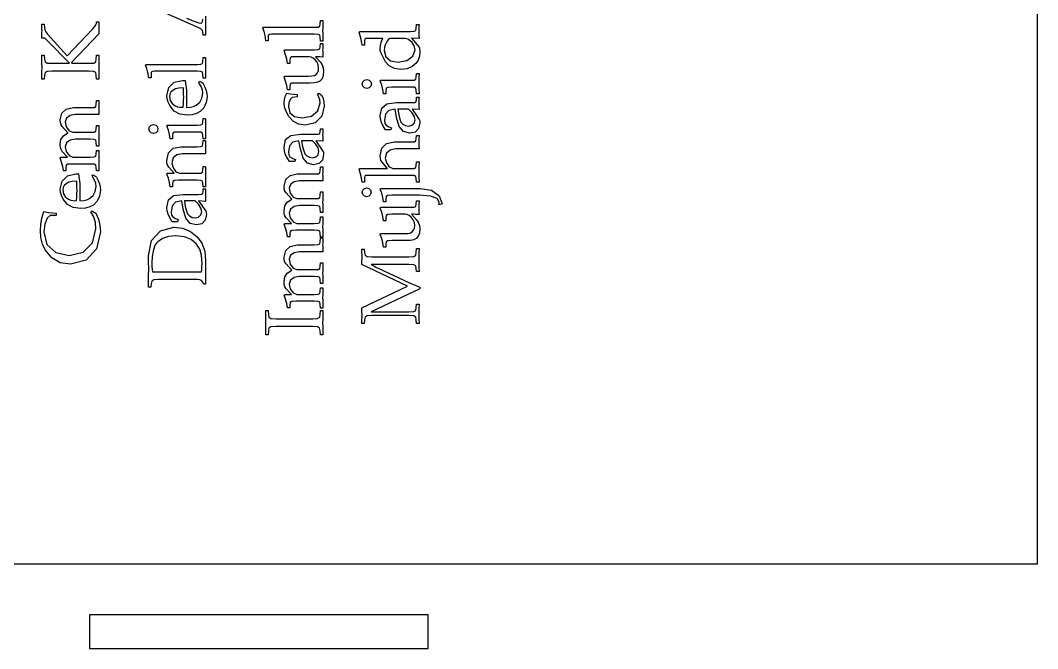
# Model space of a CAD drawing. Header units: metres. Extents: x -185 to 1201, y -340 to 309.
# Drawn here: x 915.8 to 1036, y -10 to 64.2 of the extents above; entities that cross this region are included whole.
import ezdxf

# ---------------------------------------------------------------- set-up
doc = ezdxf.new("R2010")
doc.units = ezdxf.units.M

msp = doc.modelspace()

# ---------------------------------------------------------------- linework, layer by layer
for p, q in [((1036, 0), (1036, 132)), ((936.934, 63.3515), (932.997, 65.0821)), ((918.391, 63.417), (918.374, 63.7699)), ((918.374, 63.7699), (918.666, 63.7699)), ((918.666, 63.7699), (918.686, 63.3616)), ((924.775, 63.6741), (924.82, 63.8282)), ((924.82, 63.8282), (924.84, 64.0324)), ((924.84, 64.0324), (925.131, 64.0324)), ((925.115, 63.7346), (925.105, 63.5426)), ((925.131, 64.0324), (925.115, 63.7346)), ((935.476, 64.489), (936.127, 64.2168)), ((936.127, 64.2168), (936.584, 64.0378)), ((936.584, 64.0378), (936.94, 63.9194)), ((936.94, 63.9194), (937.158, 63.8765)), ((937.158, 63.8765), (937.286, 63.9219)), ((937.286, 63.9219), (937.367, 64.071)), ((937.367, 64.071), (937.41, 64.3432)), ((937.705, 63.7473), (937.702, 63.5265)), ((937.715, 64.1192), (937.705, 63.7473)), ((937.731, 64.7029), (937.715, 64.1192)), ((951.203, 63.516), (951.26, 63.7584)), ((951.26, 63.7584), (951.289, 64.2056)), ((951.289, 64.2056), (951.58, 64.2056)), ((951.58, 64.2056), (951.564, 63.6442)), ((962.61, 63.2637), (962.64, 63.7109)), ((962.64, 63.7109), (962.931, 63.7109)), ((962.931, 63.7109), (962.924, 63.51)), ((918.374, 62.1268), (918.391, 62.5305)), ((918.4, 63.1765), (918.391, 63.417)), ((918.391, 62.5305), (918.4, 62.8023)), ((918.404, 62.9921), (918.4, 63.1765)), ((918.4, 62.8023), (918.404, 62.9921)), ((918.686, 63.3616), (918.732, 63.1109)), ((918.732, 63.1109), (918.853, 62.8603)), ((918.853, 62.8603), (919.055, 62.6032)), ((919.055, 62.6032), (921.388, 60.0171)), ((921.388, 60.0171), (924.422, 63.2254)), ((925.131, 62.6226), (921.874, 59.2393)), ((924.422, 63.2254), (924.648, 63.4832)), ((924.648, 63.4832), (924.775, 63.6741)), ((925.105, 63.5426), (925.102, 63.4004)), ((925.102, 63.4004), (925.105, 63.2636)), ((925.105, 63.2636), (925.115, 63.0317)), ((925.115, 63.0317), (925.131, 62.6226)), ((937.179, 63.2111), (936.934, 63.3515)), ((937.341, 63.0318), (937.179, 63.2111)), ((937.41, 62.8265), (937.341, 63.0318)), ((937.44, 62.4668), (937.41, 62.8265)), ((937.702, 63.5265), (937.705, 63.3166)), ((937.705, 63.3166), (937.715, 62.9943)), ((937.715, 62.9943), (937.731, 62.4668)), ((944.493, 63.3111), (944.571, 63.3986)), ((944.634, 62.8985), (944.493, 63.3111)), ((944.571, 63.3986), (950.56, 63.3986)), ((944.744, 62.434), (944.634, 62.8985)), ((945.29, 62.5578), (945.163, 62.4797)), ((945.523, 62.5819), (945.29, 62.5578)), ((950.56, 62.5819), (945.523, 62.5819)), ((950.56, 63.3986), (951.018, 63.4206)), ((951.015, 62.56), (950.56, 62.5819)), ((951.206, 62.4646), (951.015, 62.56)), ((951.018, 63.4206), (951.203, 63.516)), ((951.554, 63.2665), (951.551, 62.9903)), ((951.551, 62.9903), (951.554, 62.7141)), ((951.564, 63.6442), (951.554, 63.2665)), ((951.554, 62.7141), (951.564, 62.3364)), ((955.844, 62.8165), (955.922, 62.904)), ((955.985, 62.4038), (955.844, 62.8165)), ((955.922, 62.904), (961.91, 62.904)), ((961.91, 62.904), (962.369, 62.9259)), ((962.369, 62.9259), (962.554, 63.0214)), ((962.554, 63.0214), (962.61, 63.2637)), ((962.903, 62.9259), (962.902, 62.8262)), ((962.902, 62.8262), (962.905, 62.6688)), ((962.905, 63.0667), (962.903, 62.9259)), ((962.912, 63.2442), (962.905, 63.0667)), ((962.905, 62.6688), (962.915, 62.4358)), ((962.919, 63.3479), (962.912, 63.2442)), ((962.924, 63.51), (962.919, 63.3479)), ((918.637, 62.1268), (918.374, 62.1268)), ((918.724, 62.0926), (918.637, 62.1268)), ((918.864, 61.9893), (918.724, 62.0926)), ((919.016, 61.8449), (918.864, 61.9893)), ((921.651, 59.1421), (919.016, 61.8449)), ((937.731, 62.4668), (937.44, 62.4668)), ((944.853, 61.7944), (944.744, 62.434)), ((945.125, 61.7944), (944.853, 61.7944)), ((945.163, 62.4797), (945.125, 62.3389)), ((945.125, 62.3389), (945.125, 61.7944)), ((951.26, 62.2223), (951.206, 62.4646)), ((951.289, 61.7751), (951.26, 62.2223)), ((951.26, 61.0958), (951.289, 61.4944)), ((951.58, 61.7751), (951.289, 61.7751)), ((951.289, 61.4944), (951.58, 61.4944)), ((951.564, 62.3364), (951.58, 61.7751)), ((951.58, 61.4944), (951.564, 61.1015)), ((956.095, 61.9393), (955.985, 62.4038)), ((956.204, 61.2998), (956.095, 61.9393)), ((956.476, 61.2998), (956.204, 61.2998)), ((956.514, 61.985), (956.476, 61.8442)), ((956.476, 61.8442), (956.476, 61.2998)), ((956.641, 62.0632), (956.514, 61.985)), ((956.874, 62.0873), (956.641, 62.0632)), ((958.654, 62.0873), (956.874, 62.0873)), ((958.369, 61.2605), (958.465, 61.621)), ((958.465, 61.621), (958.654, 62.0873)), ((958.962, 61.4125), (958.841, 61.0412)), ((959.159, 61.7665), (958.962, 61.4125)), ((959.291, 61.9361), (959.159, 61.7665)), ((959.407, 62.0473), (959.291, 61.9361)), ((959.499, 62.0873), (959.407, 62.0473)), ((960.754, 62.0873), (959.499, 62.0873)), ((961.232, 62.0775), (960.754, 62.0873)), ((961.5, 62.0354), (961.232, 62.0775)), ((961.706, 61.9415), (961.5, 62.0354)), ((962.106, 61.6095), (961.706, 61.9415)), ((962.931, 62.0775), (962.037, 62.1262)), ((962.037, 62.1262), (962.941, 61.047)), ((962.37, 61.191), (962.106, 61.6095)), ((962.915, 62.4358), (962.931, 62.0775)), ((918.391, 59.585), (918.374, 60.1046)), ((918.374, 60.1046), (918.666, 60.1046)), ((918.666, 60.1046), (918.695, 59.6379)), ((924.81, 59.6379), (924.84, 60.1046)), ((924.84, 60.1046), (925.131, 60.1046)), ((925.131, 60.1046), (925.115, 59.5915)), ((946.992, 60.6485), (947.03, 60.736)), ((947.173, 60.156), (946.992, 60.6485)), ((947.03, 60.736), (950.56, 60.736)), ((947.306, 59.6439), (947.173, 60.156)), ((950.56, 60.736), (951.015, 60.7537)), ((951.015, 60.7537), (951.206, 60.8513)), ((951.206, 60.8513), (951.26, 61.0958)), ((951.554, 60.8534), (951.551, 60.6875)), ((951.551, 60.6875), (951.554, 60.5193)), ((951.564, 61.1015), (951.554, 60.8534)), ((951.554, 60.5193), (951.564, 60.2755)), ((951.564, 60.2755), (951.58, 59.8805)), ((958.342, 60.9303), (958.369, 61.2605)), ((958.362, 60.6761), (958.342, 60.9303)), ((958.423, 60.4327), (958.362, 60.6761)), ((958.527, 60.1915), (958.423, 60.4327)), ((958.974, 59.3359), (958.527, 60.1915)), ((958.841, 61.0412), (958.799, 60.6678)), ((958.799, 60.6678), (959, 59.916)), ((962.207, 59.975), (962.465, 60.7359)), ((962.465, 60.7359), (962.37, 61.191)), ((962.941, 61.047), (962.979, 60.9498)), ((963.019, 60.5803), (962.976, 60.0046)), ((962.979, 60.9498), (963.007, 60.7813)), ((963.007, 60.7813), (963.019, 60.5803)), ((918.4, 59.1367), (918.391, 59.585)), ((918.404, 58.6754), (918.4, 59.1367)), ((918.695, 59.6379), (918.758, 59.3128)), ((918.758, 59.3128), (919.002, 59.1756)), ((919.002, 59.1756), (919.57, 59.1421)), ((919.57, 59.1421), (921.651, 59.1421)), ((921.874, 59.2393), (921.942, 59.1421)), ((921.942, 59.1421), (923.935, 59.1421)), ((923.935, 59.1421), (924.508, 59.1756)), ((924.508, 59.1756), (924.75, 59.3128)), ((924.75, 59.3128), (924.81, 59.6379)), ((925.105, 59.1432), (925.102, 58.6754)), ((925.115, 59.5915), (925.105, 59.1432)), ((930.644, 58.9248), (930.722, 59.0123)), ((930.785, 58.5121), (930.644, 58.9248)), ((930.722, 59.0123), (936.71, 59.0123)), ((936.71, 59.0123), (937.169, 59.0343)), ((937.169, 59.0343), (937.354, 59.1297)), ((937.354, 59.1297), (937.41, 59.372)), ((937.41, 59.372), (937.44, 59.8192)), ((937.44, 59.8192), (937.731, 59.8192)), ((937.705, 58.8802), (937.702, 58.604)), ((937.715, 59.2579), (937.705, 58.8802)), ((937.731, 59.8192), (937.715, 59.2579)), ((947.39, 59.1319), (947.306, 59.6439)), ((947.662, 59.1319), (947.39, 59.1319)), ((947.704, 59.7775), (947.662, 59.4916)), ((947.662, 59.4916), (947.662, 59.1319)), ((947.896, 59.8927), (947.704, 59.7775)), ((948.372, 59.9193), (947.896, 59.8927)), ((949.957, 59.9193), (948.372, 59.9193)), ((950.186, 59.8758), (949.957, 59.9193)), ((950.431, 59.7523), (950.186, 59.8758)), ((950.667, 59.5597), (950.431, 59.7523)), ((950.893, 59.2734), (950.667, 59.5597)), ((950.952, 59.9158), (950.686, 59.9193)), ((950.686, 59.9193), (951.289, 59.268)), ((951.029, 58.9547), (950.893, 59.2734)), ((951.223, 59.9035), (950.952, 59.9158)), ((951.075, 58.5972), (951.029, 58.9547)), ((951.58, 59.8805), (951.223, 59.9035)), ((951.289, 59.268), (951.495, 58.9641)), ((951.495, 58.9641), (951.624, 58.5997)), ((959.394, 58.8484), (958.974, 59.3359)), ((959, 59.916), (959.571, 59.4363)), ((959.571, 59.4363), (960.472, 59.2678)), ((960.472, 59.2678), (961.507, 59.4583)), ((961.507, 59.4583), (962.207, 59.975)), ((962.61, 59.1512), (962.142, 58.7547)), ((962.842, 59.5325), (962.61, 59.1512)), ((962.976, 60.0046), (962.842, 59.5325)), ((918.374, 57.256), (918.391, 57.7752)), ((918.391, 57.7752), (918.4, 58.221)), ((918.4, 58.221), (918.404, 58.6754)), ((918.695, 57.7226), (918.666, 57.256)), ((918.76, 58.0478), (918.695, 57.7226)), ((919, 58.185), (918.76, 58.0478)), ((919.57, 58.2185), (919, 58.185)), ((923.935, 58.2185), (919.57, 58.2185)), ((924.504, 58.185), (923.935, 58.2185)), ((924.748, 58.0478), (924.504, 58.185)), ((924.81, 57.7226), (924.748, 58.0478)), ((924.84, 57.256), (924.81, 57.7226)), ((925.102, 58.6754), (925.105, 58.2102)), ((925.105, 58.2102), (925.115, 57.7666)), ((925.115, 57.7666), (925.131, 57.256)), ((930.895, 58.0476), (930.785, 58.5121)), ((931.004, 57.4081), (930.895, 58.0476)), ((931.314, 58.0934), (931.276, 57.9526)), ((931.276, 57.9526), (931.276, 57.4081)), ((931.441, 58.1715), (931.314, 58.0934)), ((931.674, 58.1956), (931.441, 58.1715)), ((936.71, 58.1956), (931.674, 58.1956)), ((937.166, 58.1737), (936.71, 58.1956)), ((937.356, 58.0783), (937.166, 58.1737)), ((937.41, 57.8359), (937.356, 58.0783)), ((937.44, 57.3887), (937.41, 57.8359)), ((937.702, 58.604), (937.705, 58.3278)), ((937.705, 58.3278), (937.715, 57.9501)), ((937.715, 57.9501), (937.731, 57.3887)), ((950.283, 57.6476), (950.58, 57.7157)), ((950.58, 57.7157), (950.783, 57.8291)), ((950.783, 57.8291), (950.941, 58.0217)), ((950.941, 58.0217), (951.04, 58.2814)), ((951.04, 58.2814), (951.075, 58.5972)), ((951.619, 57.6854), (951.473, 57.3084)), ((951.668, 58.1791), (951.619, 57.6854)), ((951.624, 58.5997), (951.668, 58.1791)), ((960.026, 58.5336), (959.394, 58.8484)), ((960.802, 58.422), (960.026, 58.5336)), ((961.53, 58.5073), (960.802, 58.422)), ((962.142, 58.7547), (961.53, 58.5073)), ((962.61, 57.5063), (962.64, 57.9536)), ((962.64, 57.9536), (962.931, 57.9536)), ((962.931, 57.9536), (962.915, 57.3922)), ((918.666, 57.256), (918.374, 57.256)), ((925.131, 57.256), (924.84, 57.256)), ((931.276, 57.4081), (931.004, 57.4081)), ((933.373, 56.2667), (934.014, 56.8979)), ((934.014, 56.8979), (934.99, 57.1251)), ((934.99, 57.1251), (935.1, 57.1223)), ((935.1, 57.1223), (935.207, 57.1151)), ((935.207, 57.1151), (935.33, 57.1057)), ((935.33, 57.1057), (935.408, 56.5328)), ((935.408, 56.5328), (935.452, 55.9772)), ((936.924, 56.8918), (937.022, 57.0182)), ((937.207, 56.3848), (936.924, 56.8918)), ((937.022, 57.0182), (937.352, 56.8238)), ((937.352, 56.8238), (937.43, 56.7316)), ((937.43, 56.7316), (937.534, 56.553)), ((937.731, 57.3887), (937.44, 57.3887)), ((937.534, 56.553), (937.644, 56.3182)), ((946.992, 57.5375), (947.03, 57.625)), ((947.173, 57.0448), (946.992, 57.5375)), ((947.03, 57.625), (949.898, 57.625)), ((947.306, 56.5328), (947.173, 57.0448)), ((947.39, 56.0208), (947.306, 56.5328)), ((947.704, 56.6664), (947.662, 56.3805)), ((947.896, 56.7816), (947.704, 56.6664)), ((948.372, 56.8083), (947.896, 56.7816)), ((950.005, 56.8083), (948.372, 56.8083)), ((949.898, 57.625), (950.283, 57.6476)), ((950.571, 56.8299), (950.005, 56.8083)), ((950.956, 56.9033), (950.571, 56.8299)), ((951.23, 57.0416), (950.956, 56.9033)), ((951.473, 57.3084), (951.23, 57.0416)), ((956.223, 56.6994), (956.304, 56.959)), ((956.299, 56.4286), (956.223, 56.6994)), ((956.304, 56.959), (956.505, 57.156)), ((956.505, 57.156), (956.767, 57.2341)), ((956.767, 57.2341), (957.031, 57.1556)), ((957.031, 57.1556), (957.226, 56.9561)), ((957.226, 56.9561), (957.302, 56.6897)), ((957.302, 56.6897), (957.226, 56.4258)), ((958.342, 57.0591), (958.381, 57.1466)), ((958.524, 56.5666), (958.342, 57.0591)), ((958.381, 57.1466), (961.91, 57.1466)), ((958.657, 56.0545), (958.524, 56.5666)), ((961.91, 57.1466), (962.369, 57.1686)), ((962.369, 57.1686), (962.554, 57.264)), ((962.554, 57.264), (962.61, 57.5063)), ((962.905, 57.0145), (962.902, 56.7383)), ((962.902, 56.7383), (962.905, 56.4621)), ((962.915, 57.3922), (962.905, 57.0145)), ((933.142, 55.3071), (933.373, 56.2667)), ((933.184, 54.9377), (933.142, 55.3071)), ((933.506, 55.4951), (933.463, 55.1904)), ((933.635, 55.7479), (933.506, 55.4951)), ((933.852, 55.9488), (933.635, 55.7479)), ((934.175, 56.118), (933.852, 55.9488)), ((934.563, 56.2138), (934.175, 56.118)), ((935.106, 56.2599), (934.563, 56.2138)), ((935.123, 55.8371), (935.106, 56.2599)), ((935.132, 55.503), (935.123, 55.8371)), ((935.135, 55.171), (935.132, 55.503)), ((935.452, 55.9772), (935.466, 55.346)), ((935.466, 55.346), (935.466, 53.9266)), ((937.345, 56.0053), (937.207, 56.3848)), ((937.291, 55.037), (937.381, 55.6279)), ((937.381, 55.6279), (937.345, 56.0053)), ((937.644, 56.3182), (937.787, 55.9333)), ((937.787, 55.9333), (937.87, 55.5656)), ((937.87, 55.5656), (937.897, 55.2001)), ((947.14, 55.2215), (947.332, 55.5981)), ((947.332, 55.5981), (947.698, 55.5239)), ((947.662, 56.0208), (947.39, 56.0208)), ((947.662, 56.3805), (947.662, 56.0208)), ((947.698, 55.5239), (948.097, 55.4778)), ((948.097, 55.4778), (948.528, 55.462)), ((948.528, 55.462), (948.528, 55.1898)), ((950.958, 55.5009), (951.104, 55.5981)), ((951.118, 55.1498), (950.958, 55.5009)), ((951.104, 55.5981), (951.415, 55.3939)), ((951.415, 55.3939), (951.566, 55.1178)), ((956.497, 56.2313), (956.299, 56.4286)), ((956.767, 56.1549), (956.497, 56.2313)), ((957.031, 56.2309), (956.767, 56.1549)), ((957.226, 56.4258), (957.031, 56.2309)), ((958.741, 55.5424), (958.657, 56.0545)), ((959.013, 55.5424), (958.741, 55.5424)), ((959.055, 56.1881), (959.013, 55.9022)), ((959.013, 55.9022), (959.013, 55.5424)), ((959.247, 56.3033), (959.055, 56.1881)), ((959.723, 56.3299), (959.247, 56.3033)), ((961.91, 56.3299), (959.723, 56.3299)), ((962.366, 56.3102), (961.91, 56.3299)), ((962.556, 56.2104), (962.366, 56.3102)), ((962.61, 55.9703), (962.556, 56.2104)), ((962.64, 55.523), (962.61, 55.9703)), ((962.931, 55.523), (962.64, 55.523)), ((962.905, 56.4621), (962.915, 56.0844)), ((962.915, 56.0844), (962.931, 55.523)), ((924.754, 54.0343), (924.81, 54.2767)), ((924.81, 54.2767), (924.84, 54.7336)), ((924.84, 54.7336), (925.131, 54.7336)), ((925.115, 54.3041), (925.105, 54.0387)), ((925.131, 54.7336), (925.115, 54.3041)), ((933.305, 54.5423), (933.184, 54.9377)), ((933.502, 54.1404), (933.305, 54.5423)), ((933.463, 55.1904), (933.547, 54.7486)), ((934.022, 53.4962), (933.502, 54.1404)), ((933.547, 54.7486), (933.782, 54.3781)), ((933.782, 54.3781), (934.144, 54.1113)), ((934.144, 54.1113), (934.401, 54.0123)), ((935.077, 53.946), (935.114, 54.3954)), ((935.114, 54.3954), (935.131, 54.767)), ((935.131, 54.767), (935.135, 55.171)), ((936.31, 54.0504), (936.623, 54.1988)), ((936.623, 54.1988), (937.031, 54.5499)), ((937.031, 54.5499), (937.291, 55.037)), ((937.799, 54.4994), (937.521, 53.8981)), ((937.897, 55.2001), (937.799, 54.4994)), ((946.992, 54.4703), (947.028, 54.8534)), ((947.053, 53.9748), (946.992, 54.4703)), ((947.028, 54.8534), (947.14, 55.2215)), ((947.554, 54.4851), (947.497, 54.0523)), ((947.709, 54.8639), (947.554, 54.4851)), ((947.935, 55.1217), (947.709, 54.8639)), ((948.528, 55.1898), (947.935, 55.1217)), ((950.976, 53.5366), (951.24, 54.48)), ((951.21, 54.8181), (951.118, 55.1498)), ((951.24, 54.48), (951.21, 54.8181)), ((951.566, 55.1178), (951.692, 54.6104)), ((951.692, 54.6104), (951.746, 54.062)), ((958.529, 53.8628), (959.145, 54.3518)), ((959.145, 54.3518), (960.277, 54.4994)), ((960.277, 54.4994), (962.056, 54.4994)), ((962.056, 54.4994), (962.421, 54.5181)), ((962.421, 54.5181), (962.573, 54.5909)), ((962.573, 54.5909), (962.62, 54.7716)), ((962.62, 54.7716), (962.64, 55.1508)), ((962.64, 55.1508), (962.931, 55.1508)), ((962.903, 54.5477), (962.902, 54.4314)), ((962.902, 54.4314), (962.905, 54.2801)), ((962.908, 54.6942), (962.903, 54.5477)), ((962.905, 54.2801), (962.915, 54.0511)), ((962.922, 54.9466), (962.908, 54.6942)), ((962.931, 55.1508), (962.922, 54.9466)), ((920.542, 52.4586), (920.734, 53.2342)), ((920.734, 53.2342), (921.274, 53.7376)), ((921.274, 53.7376), (922.108, 53.9169)), ((921.722, 52.9875), (921.291, 52.6782)), ((922.37, 53.1003), (921.722, 52.9875)), ((922.108, 53.9169), (924.11, 53.9169)), ((925.131, 53.1003), (922.37, 53.1003)), ((924.11, 53.9169), (924.569, 53.9389)), ((924.569, 53.9389), (924.754, 54.0343)), ((925.105, 54.0387), (925.102, 53.8683)), ((925.102, 53.8683), (925.105, 53.6929)), ((925.105, 53.6929), (925.115, 53.4571)), ((925.115, 53.4571), (925.131, 53.1003)), ((934.693, 53.1351), (934.022, 53.4962)), ((934.401, 54.0123), (934.69, 53.9608)), ((934.69, 53.9608), (935.077, 53.946)), ((935.583, 53.0224), (934.693, 53.1351)), ((935.466, 53.9266), (935.947, 53.9647)), ((936.157, 53.0699), (935.583, 53.0224)), ((935.947, 53.9647), (936.31, 54.0504)), ((936.662, 53.2081), (936.157, 53.0699)), ((937.08, 53.4307), (936.662, 53.2081)), ((937.521, 53.8981), (937.08, 53.4307)), ((947.238, 53.4426), (947.053, 53.9748)), ((947.546, 52.8759), (947.238, 53.4426)), ((947.497, 54.0523), (947.687, 53.3105)), ((948.053, 52.3037), (947.546, 52.8759)), ((947.687, 53.3105), (948.237, 52.8496)), ((949.121, 52.6911), (950.241, 52.9151)), ((950.241, 52.9151), (950.976, 53.5366)), ((951.458, 52.9014), (950.673, 52.1211)), ((951.746, 54.062), (951.458, 52.9014)), ((958.342, 52.9633), (958.529, 53.8628)), ((958.378, 52.5503), (958.342, 52.9633)), ((958.984, 53.1419), (958.858, 52.3994)), ((959.386, 53.569), (958.984, 53.1419)), ((960.102, 53.7216), (959.386, 53.569)), ((960.277, 52.7591), (960.102, 53.7216)), ((961.697, 53.7216), (960.413, 53.7216)), ((960.413, 53.7216), (960.529, 53.0537)), ((960.529, 53.0537), (960.66, 52.5391)), ((962.073, 53.3504), (961.697, 53.7216)), ((962.354, 52.8841), (962.073, 53.3504)), ((962.931, 53.6731), (962.105, 53.7216)), ((962.105, 53.7216), (962.941, 52.5161)), ((962.465, 52.4481), (962.354, 52.8841)), ((962.915, 54.0511), (962.931, 53.6731)), ((920.569, 52.1353), (920.542, 52.4586)), ((920.649, 51.8681), (920.569, 52.1353)), ((920.786, 51.6614), (920.649, 51.8681)), ((921.291, 52.6782), (921.135, 52.2155)), ((921.135, 52.2155), (921.275, 51.6387)), ((924.81, 51.3503), (924.84, 51.7975)), ((924.84, 51.7975), (925.131, 51.7975)), ((925.131, 51.7975), (925.115, 51.2318)), ((931.104, 51.6469), (931.305, 51.8438)), ((931.305, 51.8438), (931.567, 51.922)), ((931.567, 51.922), (931.831, 51.8435)), ((931.831, 51.8435), (932.026, 51.644)), ((933.142, 51.747), (933.181, 51.8345)), ((933.324, 51.2544), (933.142, 51.747)), ((933.181, 51.8345), (936.71, 51.8345)), ((936.71, 51.8345), (937.169, 51.8565)), ((937.169, 51.8565), (937.354, 51.9519)), ((937.354, 51.9519), (937.41, 52.1942)), ((937.41, 52.1942), (937.44, 52.6414)), ((937.44, 52.6414), (937.731, 52.6414)), ((937.705, 51.7024), (937.702, 51.4262)), ((937.715, 52.0801), (937.705, 51.7024)), ((937.731, 52.6414), (937.715, 52.0801)), ((948.711, 51.9541), (948.053, 52.3037)), ((948.237, 52.8496), (949.121, 52.6911)), ((949.51, 51.8356), (948.711, 51.9541)), ((950.673, 52.1211), (949.51, 51.8356)), ((958.488, 52.1611), (958.378, 52.5503)), ((958.673, 51.7869), (958.488, 52.1611)), ((958.984, 51.2716), (958.673, 51.7869)), ((958.858, 52.3994), (958.892, 52.0519)), ((958.892, 52.0519), (959.044, 51.8362)), ((959.044, 51.8362), (959.383, 51.6508)), ((960.598, 51.685), (960.277, 52.7591)), ((961.103, 51.0754), (960.598, 51.685)), ((960.66, 52.5391), (960.802, 52.1952)), ((960.802, 52.1952), (961.034, 51.9464)), ((961.034, 51.9464), (961.339, 51.7797)), ((961.339, 51.7797), (961.687, 51.7189)), ((961.687, 51.7189), (962.079, 51.8193)), ((962.079, 51.8193), (962.358, 52.0818)), ((962.358, 52.0818), (962.465, 52.4481)), ((963.019, 52.1077), (962.878, 51.4444)), ((962.941, 52.5161), (962.983, 52.421)), ((962.983, 52.421), (963.009, 52.2806)), ((963.009, 52.2806), (963.019, 52.1077)), ((920.632, 50.1332), (920.923, 50.5775)), ((921.447, 50.9225), (920.786, 51.6614)), ((920.923, 50.5775), (921.447, 50.9225)), ((921.275, 51.6387), (921.618, 51.1785)), ((921.618, 51.1785), (922.049, 50.9905)), ((922.049, 50.9905), (924.11, 50.9905)), ((924.11, 50.9905), (924.569, 51.0125)), ((924.569, 51.0125), (924.754, 51.1079)), ((924.754, 51.1079), (924.81, 51.3503)), ((925.105, 50.8562), (925.102, 50.5822)), ((925.102, 50.5822), (925.105, 50.306)), ((925.115, 51.2318), (925.105, 50.8562)), ((931.023, 51.3873), (931.104, 51.6469)), ((931.099, 51.1165), (931.023, 51.3873)), ((931.297, 50.9191), (931.099, 51.1165)), ((931.567, 50.8428), (931.297, 50.9191)), ((931.831, 50.9188), (931.567, 50.8428)), ((932.026, 51.1136), (931.831, 50.9188)), ((932.026, 51.644), (932.102, 51.3775)), ((932.102, 51.3775), (932.026, 51.1136)), ((933.457, 50.7424), (933.324, 51.2544)), ((933.541, 50.2303), (933.457, 50.7424)), ((933.855, 50.876), (933.813, 50.59)), ((933.813, 50.59), (933.813, 50.2303)), ((934.047, 50.9912), (933.855, 50.876)), ((934.523, 51.0178), (934.047, 50.9912)), ((936.71, 51.0178), (934.523, 51.0178)), ((937.166, 50.998), (936.71, 51.0178)), ((937.356, 50.8983), (937.166, 50.998)), ((937.41, 50.6581), (937.356, 50.8983)), ((937.44, 50.2109), (937.41, 50.6581)), ((937.702, 51.4262), (937.705, 51.15)), ((937.705, 51.15), (937.715, 50.7723)), ((937.715, 50.7723), (937.731, 50.2109)), ((947.178, 50.1268), (947.794, 50.6157)), ((947.794, 50.6157), (948.926, 50.7634)), ((948.926, 50.7634), (950.705, 50.7634)), ((950.705, 50.7634), (951.07, 50.7821)), ((951.07, 50.7821), (951.222, 50.8548)), ((951.222, 50.8548), (951.269, 51.0356)), ((951.269, 51.0356), (951.289, 51.4148)), ((951.289, 51.4148), (951.58, 51.4148)), ((951.552, 50.8116), (951.551, 50.6953)), ((951.551, 50.6953), (951.554, 50.5441)), ((951.557, 50.9582), (951.552, 50.8116)), ((951.554, 50.5441), (951.564, 50.3151)), ((951.571, 51.2106), (951.557, 50.9582)), ((951.58, 51.4148), (951.571, 51.2106)), ((959.616, 51.2716), (958.984, 51.2716)), ((959.383, 51.6508), (959.684, 51.5244)), ((959.684, 51.5244), (959.616, 51.2716)), ((961.833, 50.8827), (961.103, 51.0754)), ((962.473, 51.0275), (961.833, 50.8827)), ((962.878, 51.4444), (962.473, 51.0275)), ((962.61, 50.2085), (962.64, 50.6071)), ((962.64, 50.6071), (962.931, 50.6071)), ((962.931, 50.6071), (962.915, 50.2142)), ((920.542, 49.5419), (920.632, 50.1332)), ((920.569, 49.2117), (920.542, 49.5419)), ((921.291, 49.7519), (921.135, 49.2892)), ((921.135, 49.2892), (921.275, 48.7123)), ((921.722, 50.0612), (921.291, 49.7519)), ((922.37, 50.1739), (921.722, 50.0612)), ((924.11, 50.1739), (922.37, 50.1739)), ((924.566, 50.1541), (924.11, 50.1739)), ((924.757, 50.0544), (924.566, 50.1541)), ((924.81, 49.8142), (924.757, 50.0544)), ((924.84, 49.367), (924.81, 49.8142)), ((925.131, 49.367), (924.84, 49.367)), ((925.105, 50.306), (925.115, 49.9283)), ((925.115, 49.9283), (925.131, 49.367)), ((933.813, 50.2303), (933.541, 50.2303)), ((933.89, 49.1048), (934.834, 49.2838)), ((934.834, 49.2838), (936.71, 49.2838)), ((936.71, 49.2838), (937.166, 49.3058)), ((937.166, 49.3058), (937.356, 49.4012)), ((937.356, 49.4012), (937.41, 49.6435)), ((937.41, 49.6435), (937.44, 50.0422)), ((937.731, 50.2109), (937.44, 50.2109)), ((937.44, 50.0422), (937.731, 50.0422)), ((937.705, 49.4012), (937.702, 49.2352)), ((937.715, 49.6493), (937.705, 49.4012)), ((937.731, 50.0422), (937.715, 49.6493)), ((946.992, 49.2273), (947.178, 50.1268)), ((947.633, 49.4059), (947.507, 48.6634)), ((948.035, 49.8329), (947.633, 49.4059)), ((948.751, 49.9856), (948.035, 49.8329)), ((948.926, 49.0231), (948.751, 49.9856)), ((950.346, 49.9856), (949.062, 49.9856)), ((949.062, 49.9856), (949.178, 49.3176)), ((949.178, 49.3176), (949.309, 48.8031)), ((950.722, 49.6143), (950.346, 49.9856)), ((951.003, 49.148), (950.722, 49.6143)), ((951.58, 49.937), (950.754, 49.9856)), ((950.754, 49.9856), (951.59, 48.7801)), ((951.564, 50.3151), (951.58, 49.937)), ((958.528, 49.13), (959.09, 49.6698)), ((959.09, 49.6698), (960.034, 49.8487)), ((960.034, 49.8487), (961.91, 49.8487)), ((961.91, 49.8487), (962.366, 49.8707)), ((962.366, 49.8707), (962.556, 49.9661)), ((962.556, 49.9661), (962.61, 50.2085)), ((962.905, 49.9661), (962.902, 49.8001)), ((962.902, 49.8001), (962.905, 49.6269)), ((962.915, 50.2142), (962.905, 49.9661)), ((962.905, 49.6269), (962.915, 49.3932)), ((962.915, 49.3932), (962.931, 49.032)), ((920.542, 47.9767), (920.581, 48.0642)), ((920.649, 48.942), (920.569, 49.2117)), ((920.581, 48.0642), (921.408, 48.0642)), ((920.786, 48.735), (920.649, 48.942)), ((921.408, 48.0642), (920.786, 48.735)), ((921.275, 48.7123), (921.618, 48.2521)), ((921.618, 48.2521), (922.049, 48.0642)), ((922.049, 48.0642), (924.11, 48.0642)), ((924.11, 48.0642), (924.566, 48.0818)), ((924.566, 48.0818), (924.757, 48.1794)), ((924.757, 48.1794), (924.81, 48.4239)), ((924.81, 48.4239), (924.84, 48.8322)), ((924.84, 48.8322), (925.131, 48.8322)), ((925.115, 48.3357), (925.105, 47.9774)), ((925.131, 48.8322), (925.115, 48.3357)), ((933.142, 47.6602), (933.328, 48.5651)), ((933.328, 48.5651), (933.89, 49.1048)), ((934.317, 48.3321), (933.889, 47.9572)), ((934.97, 48.4671), (934.317, 48.3321)), ((937.731, 48.4671), (934.97, 48.4671)), ((937.702, 49.2352), (937.705, 49.062)), ((937.705, 49.062), (937.715, 48.8283)), ((937.715, 48.8283), (937.731, 48.4671)), ((947.028, 48.8143), (946.992, 49.2273)), ((947.137, 48.425), (947.028, 48.8143)), ((947.322, 48.0509), (947.137, 48.425)), ((947.507, 48.6634), (947.541, 48.3159)), ((947.541, 48.3159), (947.693, 48.1002)), ((947.693, 48.1002), (948.032, 47.9148)), ((949.247, 47.949), (948.926, 49.0231)), ((949.309, 48.8031), (949.451, 48.4592)), ((949.451, 48.4592), (949.683, 48.2104)), ((949.683, 48.2104), (949.988, 48.0437)), ((950.336, 47.9828), (950.728, 48.0833)), ((950.728, 48.0833), (951.007, 48.3458)), ((951.114, 48.712), (951.003, 49.148)), ((951.007, 48.3458), (951.114, 48.712)), ((951.668, 48.3717), (951.527, 47.7084)), ((951.59, 48.7801), (951.632, 48.685)), ((951.632, 48.685), (951.659, 48.5445)), ((951.659, 48.5445), (951.668, 48.3717)), ((958.342, 48.2251), (958.528, 49.13)), ((958.364, 47.9115), (958.342, 48.2251)), ((959.089, 48.5222), (958.935, 47.9529)), ((959.517, 48.897), (959.089, 48.5222)), ((960.17, 49.032), (959.517, 48.897)), ((962.931, 49.032), (960.17, 49.032)), ((920.724, 47.4841), (920.542, 47.9767)), ((920.857, 46.972), (920.724, 47.4841)), ((920.941, 46.46), (920.857, 46.972)), ((921.255, 47.1056), (921.213, 46.8197)), ((921.447, 47.2208), (921.255, 47.1056)), ((921.923, 47.2475), (921.447, 47.2208)), ((924.11, 47.2475), (921.923, 47.2475)), ((924.566, 47.2255), (924.11, 47.2475)), ((924.757, 47.1301), (924.566, 47.2255)), ((924.81, 46.8878), (924.757, 47.1301)), ((924.84, 46.4405), (924.81, 46.8878)), ((925.105, 47.9774), (925.102, 47.6753)), ((925.102, 47.6753), (925.105, 47.3811)), ((925.105, 47.3811), (925.115, 47.0005)), ((925.115, 47.0005), (925.131, 46.4405)), ((933.164, 47.3466), (933.142, 47.6602)), ((933.24, 47.1021), (933.164, 47.3466)), ((933.385, 46.8921), (933.24, 47.1021)), ((934.027, 46.1533), (933.385, 46.8921)), ((933.889, 47.9572), (933.735, 47.388)), ((933.735, 47.388), (933.875, 46.8043)), ((937.41, 46.513), (937.44, 46.9505)), ((937.44, 46.9505), (937.731, 46.9505)), ((937.731, 46.9505), (937.715, 46.4305)), ((947.633, 47.5356), (947.322, 48.0509)), ((948.265, 47.5356), (947.633, 47.5356)), ((948.032, 47.9148), (948.333, 47.7884)), ((948.333, 47.7884), (948.265, 47.5356)), ((949.752, 47.3393), (949.247, 47.949)), ((950.482, 47.1467), (949.752, 47.3393)), ((949.988, 48.0437), (950.336, 47.9828)), ((951.122, 47.2914), (950.482, 47.1467)), ((951.527, 47.7084), (951.122, 47.2914)), ((951.26, 46.4438), (951.289, 46.9007)), ((951.289, 46.9007), (951.58, 46.9007)), ((951.58, 46.9007), (951.564, 46.4711)), ((958.44, 47.667), (958.364, 47.9115)), ((958.585, 47.457), (958.44, 47.667)), ((959.227, 46.7182), (958.585, 47.457)), ((958.935, 47.9529), (959.075, 47.3692)), ((959.075, 47.3692), (959.418, 46.9065)), ((959.418, 46.9065), (959.849, 46.7182)), ((962.556, 46.8334), (962.61, 47.0779)), ((962.61, 47.0779), (962.64, 47.5154)), ((962.64, 47.5154), (962.931, 47.5154)), ((962.915, 46.9954), (962.905, 46.6224)), ((962.931, 47.5154), (962.915, 46.9954)), ((920.773, 45.2343), (921.414, 45.8655)), ((921.213, 46.46), (920.941, 46.46)), ((921.213, 46.8197), (921.213, 46.46)), ((921.414, 45.8655), (922.39, 46.0927)), ((922.39, 46.0927), (922.5, 46.0898)), ((922.5, 46.0898), (922.607, 46.0826)), ((922.607, 46.0826), (922.73, 46.0733)), ((922.73, 46.0733), (922.808, 45.5004)), ((924.324, 45.8594), (924.422, 45.9858)), ((924.607, 45.3524), (924.324, 45.8594)), ((924.422, 45.9858), (924.752, 45.7914)), ((924.752, 45.7914), (924.83, 45.6992)), ((924.83, 45.6992), (924.934, 45.5206)), ((925.131, 46.4405), (924.84, 46.4405)), ((933.142, 46.0658), (933.181, 46.1533)), ((933.324, 45.5731), (933.142, 46.0658)), ((933.181, 46.1533), (934.027, 46.1533)), ((933.875, 46.8043), (934.218, 46.3416)), ((934.218, 46.3416), (934.649, 46.1533)), ((934.649, 46.1533), (936.71, 46.1533)), ((936.71, 46.1533), (937.166, 46.1709)), ((937.166, 46.1709), (937.356, 46.2685)), ((937.356, 46.2685), (937.41, 46.513)), ((937.705, 46.0575), (937.702, 45.7449)), ((937.702, 45.7449), (937.705, 45.4324)), ((937.715, 46.4305), (937.705, 46.0575)), ((947.183, 45.4013), (947.723, 45.9047)), ((947.723, 45.9047), (948.557, 46.084)), ((948.557, 46.084), (950.56, 46.084)), ((950.56, 46.084), (951.018, 46.106)), ((951.018, 46.106), (951.203, 46.2014)), ((951.203, 46.2014), (951.26, 46.4438)), ((951.554, 46.2057), (951.551, 46.0354)), ((951.551, 46.0354), (951.554, 45.86)), ((951.564, 46.4711), (951.554, 46.2057)), ((951.554, 45.86), (951.564, 45.6242)), ((955.844, 46.6307), (955.922, 46.7182)), ((955.985, 46.218), (955.844, 46.6307)), ((955.922, 46.7182), (959.227, 46.7182)), ((956.095, 45.7535), (955.985, 46.218)), ((956.204, 45.114), (956.095, 45.7535)), ((956.514, 45.7992), (956.476, 45.6584)), ((956.641, 45.8774), (956.514, 45.7992)), ((956.874, 45.9015), (956.641, 45.8774)), ((961.91, 45.9015), (956.874, 45.9015)), ((959.849, 46.7182), (961.91, 46.7182)), ((961.91, 46.7182), (962.366, 46.7358)), ((962.366, 45.8795), (961.91, 45.9015)), ((962.366, 46.7358), (962.556, 46.8334)), ((962.556, 45.7841), (962.366, 45.8795)), ((962.61, 45.5417), (962.556, 45.7841)), ((962.905, 46.6224), (962.902, 46.3099)), ((962.902, 46.3099), (962.905, 45.9973)), ((962.905, 45.9973), (962.915, 45.6242)), ((920.542, 44.2747), (920.773, 45.2343)), ((920.906, 44.4627), (920.863, 44.158)), ((921.035, 44.7154), (920.906, 44.4627)), ((921.252, 44.9164), (921.035, 44.7154)), ((921.575, 45.0856), (921.252, 44.9164)), ((921.963, 45.1814), (921.575, 45.0856)), ((922.506, 45.2274), (921.963, 45.1814)), ((922.523, 44.8047), (922.506, 45.2274)), ((922.532, 44.4706), (922.523, 44.8047)), ((922.536, 44.1386), (922.532, 44.4706)), ((922.808, 45.5004), (922.852, 44.9448)), ((922.852, 44.9448), (922.866, 44.3136)), ((924.745, 44.9729), (924.607, 45.3524)), ((924.691, 44.0046), (924.781, 44.5955)), ((924.781, 44.5955), (924.745, 44.9729)), ((924.934, 45.5206), (925.044, 45.2858)), ((925.044, 45.2858), (925.187, 44.9008)), ((925.187, 44.9008), (925.27, 44.5332)), ((925.27, 44.5332), (925.297, 44.1677)), ((933.457, 45.0611), (933.324, 45.5731)), ((933.541, 44.5491), (933.457, 45.0611)), ((933.813, 44.5491), (933.541, 44.5491)), ((933.855, 45.1947), (933.813, 44.9088)), ((933.813, 44.9088), (933.813, 44.5491)), ((934.047, 45.3099), (933.855, 45.1947)), ((934.523, 45.3366), (934.047, 45.3099)), ((936.71, 45.3366), (934.523, 45.3366)), ((937.166, 45.3168), (936.71, 45.3366)), ((937.356, 45.217), (937.166, 45.3168)), ((937.41, 44.9768), (937.356, 45.217)), ((937.44, 44.5393), (937.41, 44.9768)), ((937.731, 44.5393), (937.44, 44.5393)), ((937.705, 45.4324), (937.715, 45.0593)), ((937.715, 45.0593), (937.731, 44.5393)), ((946.992, 44.6257), (947.183, 45.4013)), ((947.018, 44.3024), (946.992, 44.6257)), ((947.74, 44.8453), (947.585, 44.3826)), ((948.171, 45.1546), (947.74, 44.8453)), ((948.819, 45.2673), (948.171, 45.1546)), ((951.58, 45.2673), (948.819, 45.2673)), ((951.564, 45.6242), (951.58, 45.2673)), ((956.476, 45.114), (956.204, 45.114)), ((956.476, 45.6584), (956.476, 45.114)), ((962.64, 45.1042), (962.61, 45.5417)), ((962.931, 45.1042), (962.64, 45.1042)), ((962.915, 45.6242), (962.931, 45.1042)), ((920.584, 43.9052), (920.542, 44.2747)), ((920.705, 43.5099), (920.584, 43.9052)), ((920.902, 43.108), (920.705, 43.5099)), ((920.863, 44.158), (920.947, 43.7162)), ((920.947, 43.7162), (921.182, 43.3457)), ((921.182, 43.3457), (921.544, 43.0789)), ((922.477, 42.9136), (922.514, 43.363)), ((922.514, 43.363), (922.531, 43.7346)), ((922.531, 43.7346), (922.536, 44.1386)), ((922.866, 44.3136), (922.866, 42.8941)), ((924.023, 43.1664), (924.431, 43.5175)), ((924.431, 43.5175), (924.691, 44.0046)), ((925.199, 43.467), (924.921, 42.8657)), ((925.297, 44.1677), (925.199, 43.467)), ((933.329, 43.025), (933.945, 43.5139)), ((933.945, 43.5139), (935.077, 43.6616)), ((935.077, 43.6616), (936.856, 43.6616)), ((936.856, 43.6616), (937.221, 43.6803)), ((937.221, 43.6803), (937.373, 43.7531)), ((937.373, 43.7531), (937.42, 43.9338)), ((937.42, 43.9338), (937.44, 44.313)), ((937.44, 44.313), (937.731, 44.313)), ((937.703, 43.7098), (937.702, 43.5935)), ((937.702, 43.5935), (937.705, 43.4423)), ((937.708, 43.8564), (937.703, 43.7098)), ((937.705, 43.4423), (937.715, 43.2133)), ((937.722, 44.1088), (937.708, 43.8564)), ((937.731, 44.313), (937.722, 44.1088)), ((947.098, 44.0352), (947.018, 44.3024)), ((947.235, 43.8285), (947.098, 44.0352)), ((947.896, 43.0896), (947.235, 43.8285)), ((947.585, 44.3826), (947.724, 43.8058)), ((947.724, 43.8058), (948.067, 43.3456)), ((948.067, 43.3456), (948.498, 43.1576)), ((951.018, 43.1796), (951.203, 43.275)), ((951.203, 43.275), (951.26, 43.5173)), ((951.26, 43.5173), (951.289, 43.9646)), ((951.289, 43.9646), (951.58, 43.9646)), ((951.564, 43.3989), (951.554, 43.0233)), ((951.58, 43.9646), (951.564, 43.3989)), ((956.213, 43.9132), (956.289, 44.1771)), ((956.289, 43.6467), (956.213, 43.9132)), ((956.289, 44.1771), (956.484, 44.3719)), ((956.484, 43.4472), (956.289, 43.6467)), ((956.484, 44.3719), (956.748, 44.4478)), ((956.748, 43.3687), (956.484, 43.4472)), ((956.748, 44.4478), (957.019, 44.3715)), ((957.014, 43.4469), (956.748, 43.3687)), ((957.214, 43.6438), (957.014, 43.4469)), ((957.019, 44.3715), (957.216, 44.1742)), ((957.292, 43.9035), (957.214, 43.6438)), ((957.216, 44.1742), (957.292, 43.9035)), ((958.342, 44.2826), (958.381, 44.3701)), ((958.524, 43.79), (958.342, 44.2826)), ((958.381, 44.3701), (963.087, 44.3701)), ((958.657, 43.278), (958.524, 43.79)), ((958.741, 42.766), (958.657, 43.278)), ((959.055, 43.4116), (959.013, 43.1257)), ((959.247, 43.5268), (959.055, 43.4116)), ((959.723, 43.5535), (959.247, 43.5268)), ((962.97, 43.5535), (959.723, 43.5535)), ((964.295, 43.4645), (962.97, 43.5535)), ((963.087, 44.3701), (964.394, 44.1472)), ((965.064, 43.1919), (964.295, 43.4645)), ((964.394, 44.1472), (965.299, 43.5073)), ((965.299, 43.5073), (965.654, 42.552)), ((921.422, 42.4638), (920.902, 43.108)), ((922.093, 42.1026), (921.422, 42.4638)), ((921.544, 43.0789), (921.801, 42.9798)), ((921.801, 42.9798), (922.09, 42.9284)), ((922.09, 42.9284), (922.477, 42.9136)), ((922.983, 41.9899), (922.093, 42.1026)), ((922.866, 42.8941), (923.348, 42.9323)), ((923.348, 42.9323), (923.71, 43.018)), ((924.062, 42.1757), (923.557, 42.0375)), ((923.71, 43.018), (924.023, 43.1664)), ((924.48, 42.3983), (924.062, 42.1757)), ((924.921, 42.8657), (924.48, 42.3983)), ((933.142, 42.1255), (933.329, 43.025)), ((933.178, 41.7125), (933.142, 42.1255)), ((933.784, 42.3041), (933.658, 41.5616)), ((934.186, 42.7311), (933.784, 42.3041)), ((934.902, 42.8838), (934.186, 42.7311)), ((935.077, 41.9213), (934.902, 42.8838)), ((936.497, 42.8838), (935.213, 42.8838)), ((935.213, 42.8838), (935.329, 42.2159)), ((935.329, 42.2159), (935.46, 41.7013)), ((936.873, 42.5126), (936.497, 42.8838)), ((937.154, 42.0462), (936.873, 42.5126)), ((937.731, 42.8352), (936.905, 42.8838)), ((936.905, 42.8838), (937.741, 41.6783)), ((937.715, 43.2133), (937.731, 42.8352)), ((946.992, 41.709), (947.081, 42.3003)), ((947.081, 42.3003), (947.372, 42.7446)), ((947.372, 42.7446), (947.896, 43.0896)), ((948.171, 42.2283), (947.74, 41.919)), ((948.819, 42.341), (948.171, 42.2283)), ((948.498, 43.1576), (950.56, 43.1576)), ((950.56, 42.341), (948.819, 42.341)), ((950.56, 43.1576), (951.018, 43.1796)), ((951.015, 42.3212), (950.56, 42.341)), ((951.206, 42.2214), (951.015, 42.3212)), ((951.26, 41.9813), (951.206, 42.2214)), ((951.554, 43.0233), (951.551, 42.7493)), ((951.551, 42.7493), (951.554, 42.4731)), ((951.554, 42.4731), (951.564, 42.0954)), ((951.564, 42.0954), (951.58, 41.534)), ((958.342, 42.0443), (958.381, 42.1318)), ((958.381, 42.1318), (961.91, 42.1318)), ((959.013, 42.766), (958.741, 42.766)), ((959.013, 43.1257), (959.013, 42.766)), ((961.91, 42.1318), (962.366, 42.1495)), ((962.366, 42.1495), (962.556, 42.2471)), ((962.556, 42.2471), (962.61, 42.4916)), ((962.61, 42.4916), (962.64, 42.8902)), ((962.64, 42.8902), (962.931, 42.8902)), ((962.905, 42.2492), (962.902, 42.0833)), ((962.902, 42.0833), (962.905, 41.9151)), ((962.915, 42.4973), (962.905, 42.2492)), ((962.931, 42.8902), (962.915, 42.4973)), ((965.313, 42.727), (965.064, 43.1919)), ((965.654, 42.552), (965.284, 42.4353)), ((965.284, 42.4353), (965.3, 42.5326)), ((965.3, 42.5326), (965.31, 42.6363)), ((965.31, 42.6363), (965.313, 42.727)), ((918.383, 40.8455), (918.608, 41.6416)), ((918.608, 41.6416), (919.168, 41.5333)), ((919.018, 40.8657), (918.732, 40.1459)), ((919.385, 41.1556), (919.018, 40.8657)), ((919.168, 41.5333), (919.629, 41.4746)), ((920.086, 41.1556), (919.385, 41.1556)), ((919.629, 41.4746), (920.086, 41.4569)), ((920.086, 41.4569), (920.086, 41.1556)), ((923.557, 42.0375), (922.983, 41.9899)), ((924.188, 41.6125), (924.285, 41.7)), ((924.512, 40.9892), (924.188, 41.6125)), ((924.285, 41.7), (924.772, 41.4278)), ((924.707, 40.3205), (924.512, 40.9892)), ((924.772, 41.4278), (925.063, 40.7325)), ((933.288, 41.3232), (933.178, 41.7125)), ((933.473, 40.9491), (933.288, 41.3232)), ((933.784, 40.4338), (933.473, 40.9491)), ((933.658, 41.5616), (933.692, 41.2141)), ((933.692, 41.2141), (933.844, 40.9984)), ((933.844, 40.9984), (934.183, 40.813)), ((935.398, 40.8472), (935.077, 41.9213)), ((935.46, 41.7013), (935.602, 41.3574)), ((935.602, 41.3574), (935.834, 41.1086)), ((935.834, 41.1086), (936.139, 40.9419)), ((936.139, 40.9419), (936.487, 40.881)), ((936.487, 40.881), (936.879, 40.9815)), ((936.879, 40.9815), (937.158, 41.244)), ((937.265, 41.6102), (937.154, 42.0462)), ((937.158, 41.244), (937.265, 41.6102)), ((937.819, 41.2699), (937.678, 40.6066)), ((937.741, 41.6783), (937.783, 41.5832)), ((937.783, 41.5832), (937.809, 41.4427)), ((937.809, 41.4427), (937.819, 41.2699)), ((947.018, 41.3788), (946.992, 41.709)), ((947.098, 41.1091), (947.018, 41.3788)), ((947.235, 40.9021), (947.098, 41.1091)), ((947.857, 40.2313), (947.235, 40.9021)), ((947.74, 41.919), (947.585, 41.4563)), ((947.585, 41.4563), (947.724, 40.8794)), ((947.724, 40.8794), (948.067, 40.4192)), ((951.289, 41.534), (951.26, 41.9813)), ((951.26, 40.591), (951.289, 40.9993)), ((951.58, 41.534), (951.289, 41.534)), ((951.289, 40.9993), (951.58, 40.9993)), ((951.58, 40.9993), (951.564, 40.5028)), ((958.524, 41.5518), (958.342, 42.0443)), ((958.657, 41.0397), (958.524, 41.5518)), ((958.741, 40.5276), (958.657, 41.0397)), ((959.055, 41.1733), (959.013, 40.8874)), ((959.013, 40.8874), (959.013, 40.5276)), ((959.247, 41.2885), (959.055, 41.1733)), ((959.723, 41.3151), (959.247, 41.2885)), ((961.308, 41.3151), (959.723, 41.3151)), ((961.537, 41.2716), (961.308, 41.3151)), ((961.782, 41.1481), (961.537, 41.2716)), ((962.017, 40.9555), (961.782, 41.1481)), ((962.244, 40.6692), (962.017, 40.9555)), ((962.303, 41.3116), (962.037, 41.3151)), ((962.037, 41.3151), (962.64, 40.6638)), ((962.574, 41.2993), (962.303, 41.3116)), ((962.931, 41.2763), (962.574, 41.2993)), ((962.905, 41.9151), (962.915, 41.6713)), ((962.915, 41.6713), (962.931, 41.2763)), ((918.209, 39.3958), (918.252, 40.1077)), ((918.252, 40.1077), (918.383, 40.8455)), ((918.732, 40.1459), (918.617, 39.2208)), ((924.772, 39.6), (924.707, 40.3205)), ((925.063, 40.7325), (925.238, 40.0004)), ((925.238, 40.0004), (925.297, 39.2208)), ((932.382, 39.3694), (933.959, 39.791)), ((934.416, 40.4338), (933.784, 40.4338)), ((933.959, 39.791), (934.989, 39.6542)), ((934.183, 40.813), (934.484, 40.6866)), ((934.484, 40.6866), (934.416, 40.4338)), ((934.989, 39.6542), (935.943, 39.2668)), ((935.903, 40.2375), (935.398, 40.8472)), ((936.633, 40.0449), (935.903, 40.2375)), ((937.273, 40.1896), (936.633, 40.0449)), ((937.678, 40.6066), (937.273, 40.1896)), ((946.992, 40.1438), (947.03, 40.2313)), ((947.173, 39.6511), (946.992, 40.1438)), ((947.03, 40.2313), (947.857, 40.2313)), ((948.067, 40.4192), (948.498, 40.2313)), ((948.498, 40.2313), (950.56, 40.2313)), ((950.56, 40.2313), (951.015, 40.2489)), ((951.015, 40.2489), (951.206, 40.3465)), ((951.206, 40.3465), (951.26, 40.591)), ((951.554, 40.1445), (951.551, 39.8423)), ((951.551, 39.8423), (951.554, 39.5481)), ((951.564, 40.5028), (951.554, 40.1445)), ((959.013, 40.5276), (958.741, 40.5276)), ((962.38, 40.3505), (962.244, 40.6692)), ((962.292, 39.4175), (962.391, 39.6772)), ((962.426, 39.993), (962.38, 40.3505)), ((962.391, 39.6772), (962.426, 39.993)), ((962.64, 40.6638), (962.846, 40.3599)), ((962.846, 40.3599), (962.975, 39.9955)), ((962.975, 39.9955), (963.019, 39.5749)), ((918.276, 38.5651), (918.209, 39.3958)), ((918.473, 37.7927), (918.276, 38.5651)), ((918.617, 39.2208), (918.989, 37.7524)), ((924.373, 37.9339), (924.772, 39.6)), ((925.297, 39.2208), (924.853, 37.2148)), ((931.346, 38.1937), (932.382, 39.3694)), ((933.329, 38.6759), (932.619, 38.4497)), ((934.212, 38.7508), (933.329, 38.6759)), ((935.214, 38.6413), (934.212, 38.7508)), ((936.035, 38.3158), (935.214, 38.6413)), ((935.943, 39.2668), (936.74, 38.6633)), ((936.74, 38.6633), (937.295, 37.8963)), ((947.306, 39.1391), (947.173, 39.6511)), ((947.39, 38.6271), (947.306, 39.1391)), ((947.662, 38.6271), (947.39, 38.6271)), ((947.704, 39.2727), (947.662, 38.9868)), ((947.662, 38.9868), (947.662, 38.6271)), ((947.896, 39.3879), (947.704, 39.2727)), ((948.372, 39.4146), (947.896, 39.3879)), ((950.56, 39.4146), (948.372, 39.4146)), ((951.015, 39.3926), (950.56, 39.4146)), ((951.206, 39.2972), (951.015, 39.3926)), ((951.26, 39.0548), (951.206, 39.2972)), ((951.289, 38.6076), (951.26, 39.0548)), ((951.26, 38.0602), (951.289, 38.5172)), ((951.58, 38.6076), (951.289, 38.6076)), ((951.289, 38.5172), (951.58, 38.5172)), ((951.554, 39.5481), (951.564, 39.1675)), ((951.564, 39.1675), (951.58, 38.6076)), ((951.58, 38.5172), (951.564, 38.0876)), ((958.342, 38.9332), (958.381, 39.0208)), ((958.524, 38.4406), (958.342, 38.9332)), ((958.381, 39.0208), (961.249, 39.0208)), ((961.249, 39.0208), (961.634, 39.0434)), ((961.634, 39.0434), (961.931, 39.1115)), ((961.931, 39.1115), (962.134, 39.2249)), ((962.134, 39.2249), (962.292, 39.4175)), ((962.824, 38.7042), (962.581, 38.4374)), ((962.97, 39.0812), (962.824, 38.7042)), ((963.019, 39.5749), (962.97, 39.0812)), ((918.792, 37.0916), (918.473, 37.7927)), ((918.989, 37.7524), (920.022, 36.7874)), ((923.268, 36.836), (924.373, 37.9339)), ((930.974, 36.3979), (931.346, 38.1937)), ((931.674, 37.4869), (931.512, 36.9712)), ((931.778, 37.6921), (931.674, 37.4869)), ((931.911, 37.8844), (931.778, 37.6921)), ((932.073, 38.0702), (931.911, 37.8844)), ((932.619, 38.4497), (932.073, 38.0702)), ((936.662, 37.7785), (936.035, 38.3158)), ((937.04, 37.1783), (936.662, 37.7785)), ((937.295, 37.8963), (937.623, 36.9478)), ((947.183, 37.0178), (947.723, 37.5212)), ((947.723, 37.5212), (948.557, 37.7005)), ((948.557, 37.7005), (950.56, 37.7005)), ((950.56, 37.7005), (951.018, 37.7225)), ((951.018, 37.7225), (951.203, 37.8179)), ((951.203, 37.8179), (951.26, 38.0602)), ((951.554, 37.8222), (951.551, 37.6519)), ((951.551, 37.6519), (951.554, 37.4765)), ((951.564, 38.0876), (951.554, 37.8222)), ((951.554, 37.4765), (951.564, 37.2406)), ((958.657, 37.9286), (958.524, 38.4406)), ((958.741, 37.4166), (958.657, 37.9286)), ((959.013, 37.4166), (958.741, 37.4166)), ((959.055, 38.0622), (959.013, 37.7763)), ((959.013, 37.7763), (959.013, 37.4166)), ((959.247, 38.1774), (959.055, 38.0622)), ((959.723, 38.2041), (959.247, 38.1774)), ((961.356, 38.2041), (959.723, 38.2041)), ((961.922, 38.2257), (961.356, 38.2041)), ((962.307, 38.2991), (961.922, 38.2257)), ((962.581, 38.4374), (962.307, 38.2991)), ((962.61, 36.796), (962.64, 37.2627)), ((962.64, 37.2627), (962.931, 37.2627)), ((962.931, 37.2627), (962.915, 36.7481)), ((919.56, 36.1605), (918.792, 37.0916)), ((920.563, 35.5923), (919.56, 36.1605)), ((920.022, 36.7874), (921.592, 36.4403)), ((921.592, 36.4403), (923.268, 36.836)), ((924.853, 37.2148), (923.627, 35.8829)), ((930.975, 36.3043), (930.974, 36.3979)), ((930.977, 36.1805), (930.975, 36.3043)), ((930.984, 36.0285), (930.977, 36.1805)), ((931.403, 36.3043), (931.363, 35.5813)), ((931.512, 36.9712), (931.403, 36.3043)), ((937.243, 36.4635), (937.04, 37.1783)), ((937.304, 35.5132), (937.243, 36.4635)), ((937.623, 36.9478), (937.731, 35.8049)), ((946.992, 36.2422), (947.183, 37.0178)), ((947.018, 35.9188), (946.992, 36.2422)), ((947.74, 36.4618), (947.585, 35.9991)), ((948.171, 36.7711), (947.74, 36.4618)), ((948.819, 36.8838), (948.171, 36.7711)), ((951.58, 36.8838), (948.819, 36.8838)), ((951.564, 37.2406), (951.58, 36.8838)), ((956.191, 36.7863), (956.174, 37.2043)), ((956.174, 37.2043), (956.466, 37.2043)), ((956.2, 36.5043), (956.191, 36.7863)), ((956.191, 35.8105), (956.2, 36.0996)), ((956.204, 36.3002), (956.2, 36.5043)), ((956.2, 36.0996), (956.204, 36.3002)), ((956.466, 37.2043), (956.495, 36.796)), ((956.495, 36.796), (956.564, 36.4666)), ((956.564, 36.4666), (956.802, 36.3315)), ((956.802, 36.3315), (957.37, 36.3002)), ((957.37, 36.3002), (961.735, 36.3002)), ((961.735, 36.3002), (962.304, 36.3337)), ((962.304, 36.3337), (962.548, 36.4709)), ((962.548, 36.4709), (962.61, 36.796)), ((962.905, 36.2897), (962.902, 35.7946)), ((962.915, 36.7481), (962.905, 36.2897)), ((921.777, 35.4), (920.563, 35.5923)), ((923.627, 35.8829), (921.777, 35.4)), ((930.993, 35.5294), (930.984, 36.0285)), ((931.001, 35.1082), (930.993, 35.5294)), ((931.004, 34.6869), (931.001, 35.1082)), ((931.363, 35.5813), (931.37, 35.1377)), ((931.37, 35.1377), (931.395, 34.7869)), ((937.272, 34.7758), (937.296, 35.1002)), ((937.296, 35.1002), (937.304, 35.5132)), ((937.712, 34.9007), (937.705, 34.7459)), ((937.726, 35.4333), (937.712, 34.9007)), ((937.731, 35.6677), (937.726, 35.4333)), ((937.731, 35.8049), (937.731, 35.6677)), ((947.098, 35.6517), (947.018, 35.9188)), ((947.235, 35.445), (947.098, 35.6517)), ((947.896, 34.706), (947.235, 35.445)), ((947.585, 35.9991), (947.724, 35.4222)), ((947.724, 35.4222), (948.067, 34.9621)), ((948.067, 34.9621), (948.498, 34.7741)), ((951.018, 34.7961), (951.203, 34.8915)), ((951.203, 34.8915), (951.26, 35.1338)), ((951.26, 35.1338), (951.289, 35.581)), ((951.289, 35.581), (951.58, 35.581)), ((951.564, 35.0154), (951.554, 34.6398)), ((951.58, 35.581), (951.564, 35.0154)), ((956.174, 35.3766), (956.191, 35.8105)), ((961.58, 32.8293), (956.174, 35.3766)), ((961.735, 35.3766), (957.283, 35.3766)), ((957.283, 35.3766), (957.584, 35.216)), ((957.584, 35.216), (957.85, 35.077)), ((957.85, 35.077), (958.119, 34.9488)), ((958.119, 34.9488), (961.794, 33.2182)), ((962.304, 35.3452), (961.735, 35.3766)), ((962.541, 35.2102), (962.304, 35.3452)), ((962.61, 34.8807), (962.541, 35.2102)), ((962.64, 34.5502), (962.61, 34.8807)), ((962.902, 35.7946), (962.905, 35.3467)), ((962.905, 35.3467), (962.915, 34.9592)), ((962.915, 34.9592), (962.931, 34.5502)), ((930.991, 33.5569), (931, 34.1834)), ((931, 34.1834), (931.004, 34.6869)), ((931.395, 34.7869), (931.441, 34.5119)), ((931.441, 34.5119), (937.226, 34.5119)), ((937.226, 34.5119), (937.272, 34.7758)), ((937.703, 34.5824), (937.702, 34.3952)), ((937.702, 34.3952), (937.705, 34.101)), ((937.705, 34.7459), (937.703, 34.5824)), ((937.705, 34.101), (937.715, 33.675)), ((937.715, 33.675), (937.731, 33.0438)), ((946.992, 33.3255), (947.081, 33.9167)), ((947.081, 33.9167), (947.372, 34.3611)), ((947.372, 34.3611), (947.896, 34.706)), ((948.171, 33.8448), (947.74, 33.5354)), ((948.819, 33.9575), (948.171, 33.8448)), ((948.498, 34.7741), (950.56, 34.7741)), ((950.56, 33.9575), (948.819, 33.9575)), ((950.56, 34.7741), (951.018, 34.7961)), ((951.015, 33.9377), (950.56, 33.9575)), ((951.206, 33.8379), (951.015, 33.9377)), ((951.26, 33.5977), (951.206, 33.8379)), ((951.554, 34.6398), (951.551, 34.3658)), ((951.551, 34.3658), (951.554, 34.0896)), ((951.554, 34.0896), (951.564, 33.7119)), ((951.564, 33.7119), (951.58, 33.1505)), ((962.931, 34.5502), (962.64, 34.5502)), ((930.974, 32.7036), (930.991, 33.5569)), ((931.266, 32.7036), (930.974, 32.7036)), ((931.295, 33.0924), (931.266, 32.7036)), ((931.364, 33.4219), (931.295, 33.0924)), ((931.602, 33.5569), (931.364, 33.4219)), ((932.17, 33.5882), (931.602, 33.5569)), ((936.779, 33.5882), (932.17, 33.5882)), ((937.04, 33.5598), (936.779, 33.5882)), ((937.234, 33.4773), (937.04, 33.5598)), ((937.352, 33.3452), (937.234, 33.4773)), ((937.508, 33.0438), (937.352, 33.3452)), ((937.731, 33.0438), (937.508, 33.0438)), ((947.018, 32.9953), (946.992, 33.3255)), ((947.098, 32.7256), (947.018, 32.9953)), ((947.235, 32.5185), (947.098, 32.7256)), ((947.857, 31.8477), (947.235, 32.5185)), ((947.74, 33.5354), (947.585, 33.0727)), ((947.585, 33.0727), (947.724, 32.4959)), ((947.724, 32.4959), (948.067, 32.0357)), ((951.289, 33.1505), (951.26, 33.5977)), ((951.26, 32.2075), (951.289, 32.6158)), ((951.58, 33.1505), (951.289, 33.1505)), ((951.289, 32.6158), (951.58, 32.6158)), ((951.58, 32.6158), (951.564, 32.1192)), ((956.174, 30.2627), (961.58, 32.8293)), ((963.029, 32.4988), (957.283, 29.7863)), ((961.794, 33.2182), (962.079, 33.0951)), ((962.079, 33.0951), (962.49, 32.9201)), ((962.49, 32.9201), (963.029, 32.6932)), ((963.029, 32.6932), (963.029, 32.4988)), ((946.992, 31.7602), (947.03, 31.8477)), ((947.173, 31.2676), (946.992, 31.7602)), ((947.03, 31.8477), (947.857, 31.8477)), ((947.306, 30.7556), (947.173, 31.2676)), ((948.067, 32.0357), (948.498, 31.8477)), ((948.498, 31.8477), (950.56, 31.8477)), ((950.56, 31.8477), (951.015, 31.8654)), ((951.015, 31.8654), (951.206, 31.9629)), ((951.206, 31.9629), (951.26, 32.2075)), ((951.554, 31.7609), (951.551, 31.4588)), ((951.551, 31.4588), (951.554, 31.1646)), ((951.564, 32.1192), (951.554, 31.7609)), ((947.39, 30.2435), (947.306, 30.7556)), ((947.662, 30.2435), (947.39, 30.2435)), ((947.704, 30.8892), (947.662, 30.6033)), ((947.662, 30.6033), (947.662, 30.2435)), ((947.896, 31.0044), (947.704, 30.8892)), ((948.372, 31.031), (947.896, 31.0044)), ((950.56, 31.031), (948.372, 31.031)), ((951.015, 31.0091), (950.56, 31.031)), ((951.206, 30.9137), (951.015, 31.0091)), ((951.26, 30.6713), (951.206, 30.9137)), ((951.289, 30.2241), (951.26, 30.6713)), ((951.58, 30.2241), (951.289, 30.2241)), ((951.554, 31.1646), (951.564, 30.784)), ((951.564, 30.784), (951.58, 30.2241)), ((956.191, 29.8136), (956.174, 30.2627)), ((962.541, 29.9526), (962.61, 30.2821)), ((962.61, 30.2821), (962.64, 30.7099)), ((962.64, 30.7099), (962.931, 30.7099)), ((962.915, 30.1417), (962.905, 29.7744)), ((962.931, 30.7099), (962.915, 30.1417)), ((944.84, 29.4118), (944.823, 29.9314)), ((944.823, 29.9314), (945.115, 29.9314)), ((944.849, 28.9635), (944.84, 29.4118)), ((944.853, 28.5022), (944.849, 28.9635)), ((945.115, 29.9314), (945.144, 29.4647)), ((945.144, 29.4647), (945.209, 29.1396)), ((945.209, 29.1396), (945.449, 29.0024)), ((945.449, 29.0024), (946.019, 28.9689)), ((946.019, 28.9689), (950.385, 28.9689)), ((950.385, 28.9689), (950.957, 29.0024)), ((950.957, 29.0024), (951.199, 29.1396)), ((951.199, 29.1396), (951.26, 29.4647)), ((951.26, 29.4647), (951.289, 29.9314)), ((951.289, 29.9314), (951.58, 29.9314)), ((951.554, 28.97), (951.551, 28.5022)), ((951.564, 29.4183), (951.554, 28.97)), ((951.58, 29.9314), (951.564, 29.4183)), ((956.174, 28.4154), (956.191, 28.8645)), ((956.2, 29.5288), (956.191, 29.8136)), ((956.191, 28.8645), (956.2, 29.1493)), ((956.204, 29.3391), (956.2, 29.5288)), ((956.2, 29.1493), (956.204, 29.3391)), ((956.495, 28.8432), (956.466, 28.4154)), ((956.564, 29.1727), (956.495, 28.8432)), ((956.802, 29.3077), (956.564, 29.1727)), ((957.37, 29.3391), (956.802, 29.3077)), ((957.283, 29.7863), (961.735, 29.7863)), ((961.735, 29.3391), (957.37, 29.3391)), ((961.735, 29.7863), (962.304, 29.8176)), ((962.304, 29.3077), (961.735, 29.3391)), ((962.304, 29.8176), (962.541, 29.9526)), ((962.541, 29.1727), (962.304, 29.3077)), ((962.61, 28.8432), (962.541, 29.1727)), ((962.64, 28.4154), (962.61, 28.8432)), ((962.905, 29.7744), (962.902, 29.5432)), ((962.902, 29.5432), (962.905, 29.32)), ((962.905, 29.32), (962.915, 28.9757)), ((962.915, 28.9757), (962.931, 28.4154)), ((944.84, 27.6021), (944.849, 28.0478)), ((944.849, 28.0478), (944.853, 28.5022)), ((945.209, 27.8746), (945.144, 27.5495)), ((945.449, 28.0118), (945.209, 27.8746)), ((946.019, 28.0453), (945.449, 28.0118)), ((950.385, 28.0453), (946.019, 28.0453)), ((950.953, 28.0118), (950.385, 28.0453)), ((951.197, 27.8746), (950.953, 28.0118)), ((951.26, 27.5495), (951.197, 27.8746)), ((951.551, 28.5022), (951.554, 28.037)), ((951.554, 28.037), (951.564, 27.5934)), ((956.466, 28.4154), (956.174, 28.4154)), ((962.931, 28.4154), (962.64, 28.4154)), ((944.823, 27.0828), (944.84, 27.6021)), ((945.115, 27.0828), (944.823, 27.0828)), ((945.144, 27.5495), (945.115, 27.0828)), ((951.289, 27.0828), (951.26, 27.5495)), ((951.58, 27.0828), (951.289, 27.0828)), ((951.564, 27.5934), (951.58, 27.0828)), ((820, 0), (1036, 0)), ((964, -6), (924, -6)), ((924, -6), (924, -10)), ((964, -10), (964, -6)), ((924, -10), (964, -10))]:
    msp.add_line(p, q)

doc.saveas('drawing.dxf')
